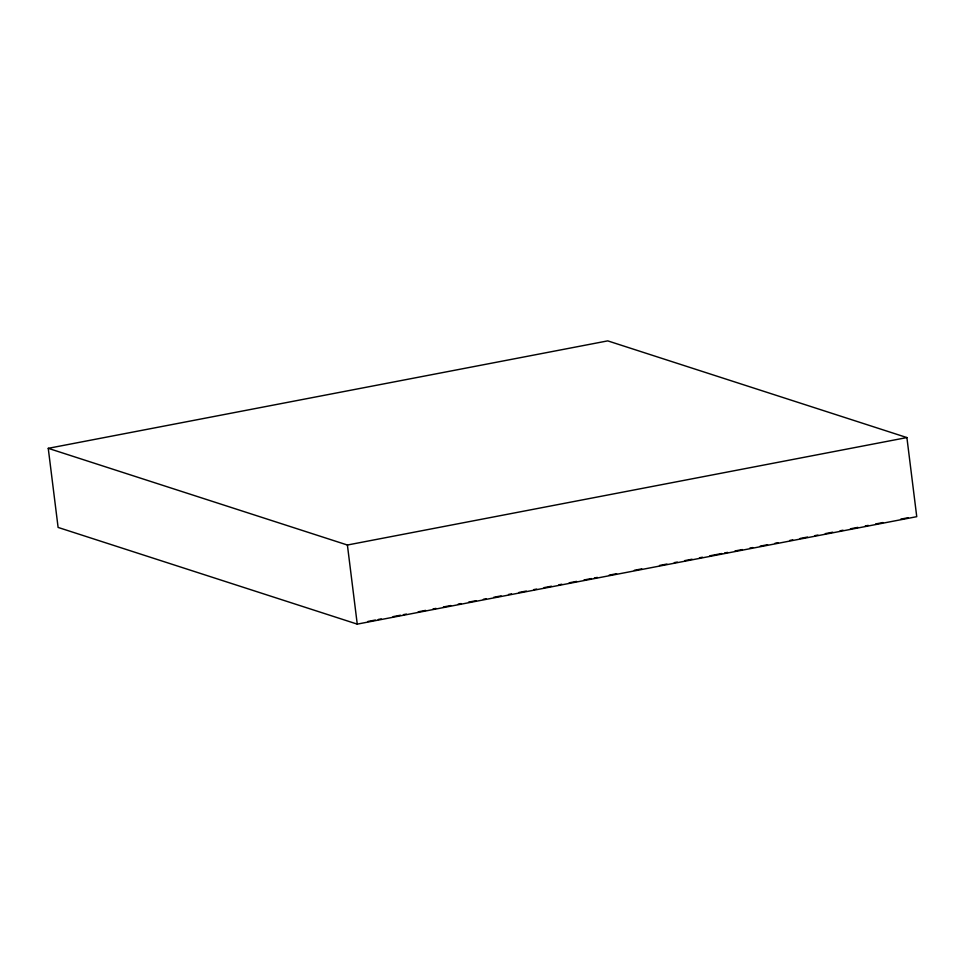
<?xml version="1.0" encoding="UTF-8"?>
<svg xmlns="http://www.w3.org/2000/svg" width="965" height="965" viewBox="0 0 965 965"><rect width="100%" height="100%" fill="white"/><g stroke="black" fill="none" stroke-linecap="round" stroke-linejoin="round"><path stroke-width="1.45" d="M48.25 448.327L607.745 340.874L906.895 437.567L916.75 516.673L357.255 624.126L58.105 527.433L48.25 448.327L347.4 545.02L906.895 437.567M367.894 621.472L375.301 620.049M378.256 619.482L381.223 618.915M393.057 616.647L400.463 615.224M403.418 614.657L406.386 614.078M418.231 611.81L425.625 610.387M433.032 608.963L435.987 608.396M443.393 606.973L450.788 605.55M458.194 604.138L461.149 603.559M468.556 602.148L475.95 600.725M483.356 599.301L486.312 598.734M493.718 597.311L501.125 595.888M508.519 594.464L511.486 593.897M518.881 592.474L526.287 591.062M533.681 589.639L536.649 589.072M544.043 587.649L551.449 586.225M558.856 584.802L561.811 584.235M569.217 582.812L576.612 581.388M584.018 579.965L591.412 578.554M594.38 577.975L597.335 577.408M609.18 575.14L616.587 573.717M634.343 570.303L641.749 568.88M659.505 565.466L666.912 564.055M674.306 562.631L677.273 562.064M684.68 560.641L692.074 559.218M699.48 557.794L702.436 557.227M709.842 555.804L721.675 553.536M724.643 552.957L727.598 552.39M735.004 550.967L742.399 549.555M749.805 548.132L752.76 547.565M760.167 546.142L767.573 544.718M774.967 543.295L777.935 542.728M789.768 540.448L792.735 539.881M800.13 538.458L807.536 537.047M814.943 535.623L817.898 535.056M825.304 533.633L832.699 532.21M840.105 530.786L843.06 530.219M850.467 528.796L857.861 527.373M865.267 525.961L868.223 525.382M875.629 523.971L883.035 522.548M900.791 519.134L908.198 517.71M347.4 545.02L357.255 624.126"/></g></svg>
